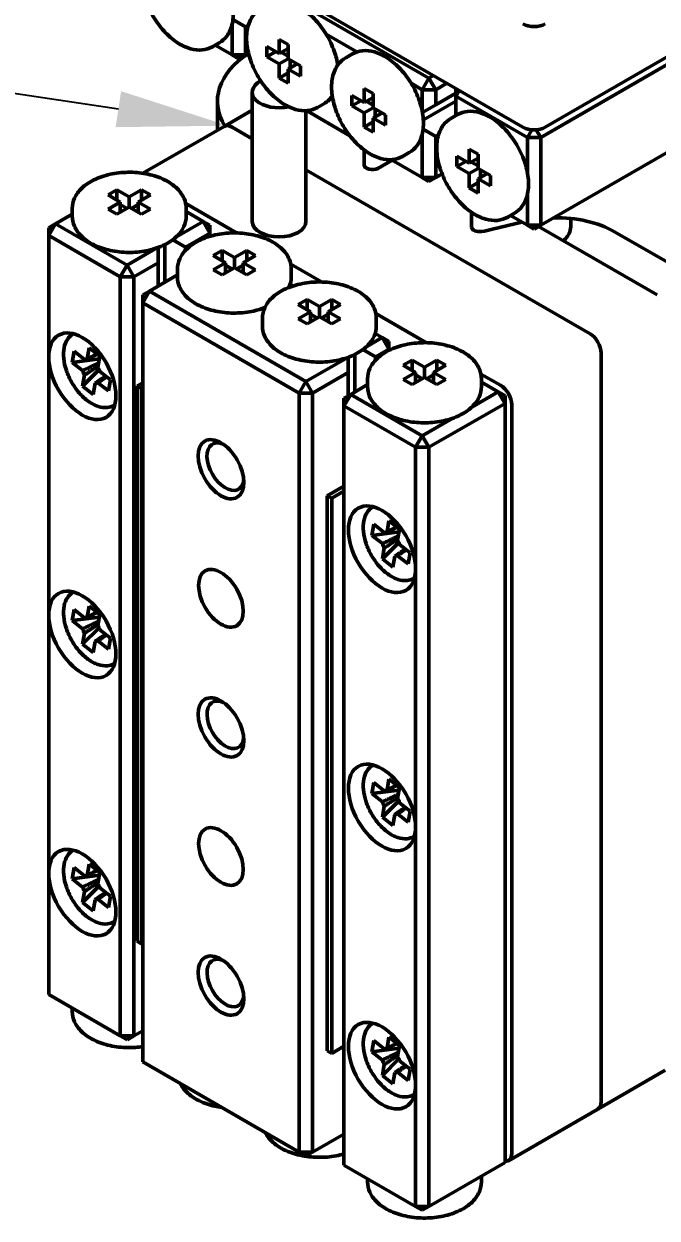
# Model space of a CAD drawing. Header units: millimetres. Extents: x 0 to 210, y 0 to 297.
# Drawn here: x 102.01 to 122.03, y 176.25 to 214.02 of the extents above; entities that cross this region are included whole.
import ezdxf
from ezdxf import colors
from ezdxf.entities.mleader import LeaderData, LeaderLine
from ezdxf.math import Vec2, Vec3

# ---------------------------------------------------------------- set-up
doc = ezdxf.new("R2010")
doc.units = ezdxf.units.MM
doc.header["$LTSCALE"] = 0.75
doc.layers.add('Balloons', color=7, linetype='Continuous', lineweight=25)
doc.layers.add('Visible', color=7, linetype='Continuous', lineweight=50)
doc.styles.get("Standard").update_dxf_attribs({"font": 'arial.ttf'})

# ---------------------------------------------------------------- blocks, each defined once
blk = doc.blocks.new('*B8')
at = {"transparency": 16777216}
for start, end in [(90, 270), (270, 90)]:
    blk.add_arc((0, 0), 6.25, start, end, dxfattribs=at)
at = {"transparency": 16777216, "insert": (0, 0), "char_height": 5, "attachment_point": 5}
blk.add_mtext('5', dxfattribs=at)

msp = doc.modelspace()

# ---------------------------------------------------------------- linework, layer by layer
at = {"layer": 'Visible', "extrusion": (0, 0.816497, 0.57735)}
for p, q in [((118.491, 210.752), (138.997, 222.591)), ((118.35, 210.426), (139.139, 222.428)), ((139.139, 219.652), (118.35, 207.65)), ((106.47, 217.284), (117.784, 210.752)), ((109.865, 215.162), (114.815, 212.304)), ((109.016, 213.928), (108.619, 214.157)), ((108.592, 213.038), (108.592, 214.006)), ((109.016, 213.928), (109.106, 213.98)), ((109.016, 213.038), (109.016, 213.928)), ((107.971, 213.296), (108.184, 213.419)), ((110.077, 213.08), (110.077, 213.529)), ((110.077, 213.529), (110.36, 213.366)), ((111.564, 213.692), (112.535, 213.131)), ((108.058, 213.346), (108.592, 213.038)), ((108.804, 212.916), (108.592, 213.038)), ((108.592, 213.038), (109.016, 213.038)), ((108.804, 212.916), (109.016, 213.038)), ((109.016, 213.038), (109.109, 213.092)), ((109.688, 212.978), (109.688, 213.305)), ((109.688, 213.305), (110.077, 213.08)), ((109.971, 213.141), (109.688, 212.978)), ((110.077, 213.08), (110.36, 213.243)), ((110.148, 213.121), (110.36, 212.998)), ((110.36, 213.366), (110.36, 212.917)), ((112.182, 212.945), (112.394, 213.067)), ((110.077, 212.754), (109.688, 212.978)), ((110.36, 212.917), (110.077, 212.754)), ((110.077, 212.304), (110.077, 212.754)), ((110.36, 212.917), (110.749, 212.692)), ((110.643, 212.754), (110.36, 212.59)), ((110.431, 212.876), (110.431, 212.631)), ((110.749, 212.692), (110.749, 212.366)), ((110.36, 212.468), (110.077, 212.304)), ((110.36, 212.141), (110.077, 212.304)), ((110.749, 212.366), (110.36, 212.59)), ((110.36, 212.59), (110.36, 212.141)), ((114.603, 211.937), (114.815, 212.304)), ((114.815, 212.304), (114.955, 212.386)), ((115.027, 211.937), (114.815, 212.304)), ((112.764, 211.529), (112.764, 211.978)), ((112.764, 211.978), (113.047, 211.815)), ((114.251, 212.14), (114.603, 211.937)), ((114.603, 211.937), (114.603, 211.252)), ((115.027, 211.937), (114.603, 211.937)), ((115.379, 212.141), (115.027, 211.937)), ((115.027, 211.456), (115.027, 211.937)), ((115.663, 211.977), (115.663, 211.732)), ((115.663, 211.732), (115.769, 211.916)), ((108.128, 211.57), (108.128, 210.654)), ((109.227, 211.855), (109.227, 207.773)), ((111.295, 211.378), (111.507, 211.501)), ((112.375, 211.427), (112.375, 211.753)), ((112.375, 211.753), (112.764, 211.529)), ((112.658, 211.59), (112.375, 211.427)), ((113.047, 211.692), (112.764, 211.529)), ((112.835, 211.57), (113.047, 211.447)), ((113.047, 211.815), (113.047, 211.365)), ((115.663, 211.578), (114.637, 210.986)), ((115.027, 211.456), (115.663, 211.823)), ((115.663, 211.116), (115.663, 211.732)), ((115.663, 211.732), (117.925, 210.426)), ((108.342, 210.778), (109.227, 211.289)), ((110.927, 211.273), (110.927, 207.773)), ((112.313, 210.483), (110.942, 211.274)), ((112.764, 211.202), (112.375, 211.427)), ((113.047, 211.365), (112.764, 211.202)), ((112.764, 210.753), (112.764, 211.202)), ((113.047, 211.365), (113.436, 211.141)), ((113.33, 211.202), (113.047, 211.039)), ((113.118, 211.325), (113.118, 211.08)), ((113.436, 211.141), (113.436, 210.814)), ((115.027, 211.456), (114.609, 211.215)), ((115.505, 211.025), (115.717, 211.148)), ((108.342, 210.778), (105.771, 209.294)), ((109.227, 210.387), (108.592, 210.753)), ((109.227, 210.387), (108.592, 210.753)), ((113.047, 210.916), (112.764, 210.753)), ((113.047, 210.59), (112.764, 210.753)), ((113.436, 210.814), (113.047, 211.039)), ((113.047, 211.039), (113.047, 210.59)), ((114.603, 210.536), (114.603, 209.161)), ((115.027, 210.459), (114.629, 210.688)), ((115.117, 210.511), (115.027, 210.459)), ((115.027, 210.459), (115.027, 209.161)), ((118.067, 210.671), (117.925, 210.426)), ((117.925, 210.426), (118.35, 210.426)), ((117.925, 209.332), (117.925, 210.426)), ((118.35, 210.426), (118.208, 210.671)), ((118.35, 207.65), (118.35, 210.426)), ((112.767, 209.552), (112.767, 210.03)), ((116.087, 209.609), (116.087, 210.058)), ((116.087, 210.058), (116.37, 209.895)), ((113.648, 209.712), (113.194, 209.45)), ((114.603, 209.161), (113.629, 209.723)), ((113.982, 209.827), (114.194, 209.95)), ((115.698, 209.507), (115.698, 209.834)), ((115.698, 209.834), (116.087, 209.609)), ((115.981, 209.67), (115.698, 209.507)), ((116.37, 209.773), (116.087, 209.609)), ((116.158, 209.65), (116.37, 209.528)), ((116.37, 209.895), (116.37, 209.446)), ((119.906, 204.221), (110.927, 209.405)), ((119.906, 204.221), (110.927, 209.405)), ((115.027, 209.161), (115.228, 209.277)), ((116.087, 209.283), (115.698, 209.507)), ((116.37, 209.446), (116.087, 209.283)), ((116.087, 208.834), (116.087, 209.283)), ((116.37, 209.446), (116.759, 209.221)), ((116.37, 209.119), (116.653, 209.283)), ((116.441, 209.405), (116.441, 209.16)), ((114.815, 209.038), (114.603, 209.161)), ((115.027, 209.161), (114.603, 209.161)), ((114.815, 209.038), (115.027, 209.161)), ((116.37, 208.997), (116.087, 208.834)), ((116.759, 208.895), (116.37, 209.119)), ((116.37, 209.119), (116.37, 208.67)), ((116.759, 209.221), (116.759, 208.895)), ((104.668, 208.61), (104.951, 208.773)), ((105.057, 208.385), (104.668, 208.61)), ((104.951, 208.773), (105.339, 208.549)), ((104.951, 208.447), (104.951, 208.773)), ((105.339, 208.549), (105.728, 208.773)), ((105.339, 208.222), (105.339, 208.549)), ((106.011, 208.61), (105.622, 208.385)), ((105.728, 208.773), (106.011, 208.61)), ((105.728, 208.447), (105.728, 208.773)), ((116.37, 208.67), (116.087, 208.834)), ((117.925, 207.65), (117.925, 208.617)), ((103.539, 208.181), (103.539, 207.936)), ((104.668, 208.161), (105.057, 208.385)), ((104.951, 207.997), (104.668, 208.161)), ((105.339, 208.222), (104.951, 207.997)), ((105.057, 208.059), (105.057, 208.385)), ((105.269, 208.181), (105.057, 208.304)), ((105.728, 207.997), (105.339, 208.222)), ((105.622, 208.304), (105.41, 208.181)), ((105.622, 208.385), (106.011, 208.161)), ((105.622, 208.059), (105.622, 208.385)), ((106.011, 208.161), (105.728, 207.997)), ((107.124, 208.335), (108.73, 207.407)), ((107.139, 208.181), (107.139, 207.936)), ((103.006, 207.691), (103.539, 207.999)), ((106.835, 207.289), (107.673, 207.773)), ((107.673, 207.773), (107.139, 208.081)), ((107.673, 207.773), (107.885, 207.65)), ((107.885, 207.405), (107.673, 207.773)), ((116.161, 207.592), (116.161, 208.06)), ((116.824, 207.523), (117.754, 207.748)), ((117.305, 207.907), (117.517, 208.03)), ((117.925, 207.65), (117.392, 207.958)), ((119.297, 207.863), (119.297, 207.61)), ((102.794, 207.569), (103.006, 207.691)), ((102.794, 207.324), (103.006, 207.691)), ((102.794, 207.569), (102.794, 207.324)), ((103.006, 207.691), (105.269, 206.385)), ((107.115, 206.961), (107.885, 207.405)), ((107.885, 207.405), (107.885, 207.65)), ((107.885, 207.299), (107.885, 207.405)), ((118.35, 207.65), (117.925, 207.65)), ((117.925, 207.65), (118.138, 207.527)), ((118.138, 207.527), (118.35, 207.65)), ((118.28, 207.609), (122.027, 205.446)), ((120.684, 207.446), (126.977, 203.813)), ((102.794, 207.324), (102.794, 183.319)), ((102.794, 207.324), (105.057, 206.017)), ((106.463, 205.85), (106.463, 207.035)), ((106.717, 207.19), (107.115, 206.961)), ((107.115, 206.857), (107.115, 206.961)), ((105.269, 206.385), (106.216, 206.932)), ((106.251, 206.462), (106.251, 206.944)), ((107.992, 206.692), (108.274, 206.855)), ((108.38, 206.467), (107.992, 206.692)), ((108.274, 206.855), (108.663, 206.631)), ((108.274, 206.529), (108.274, 206.855)), ((108.663, 206.631), (109.052, 206.855)), ((108.663, 206.631), (108.663, 206.304)), ((109.335, 206.692), (108.946, 206.467)), ((109.052, 206.855), (109.335, 206.692)), ((109.052, 206.529), (109.052, 206.855)), ((105.057, 206.017), (105.269, 206.385)), ((105.269, 206.385), (105.481, 206.017)), ((105.481, 206.017), (106.251, 206.462)), ((106.251, 206.462), (106.251, 205.728)), ((106.863, 206.263), (106.863, 206.018)), ((107.992, 206.243), (108.38, 206.467)), ((108.274, 206.079), (107.992, 206.243)), ((108.663, 206.304), (108.274, 206.079)), ((108.38, 206.141), (108.38, 206.467)), ((108.593, 206.263), (108.38, 206.386)), ((109.052, 206.079), (108.663, 206.304)), ((108.946, 206.386), (108.734, 206.263)), ((108.946, 206.467), (109.335, 206.243)), ((108.946, 206.141), (108.946, 206.467)), ((109.335, 206.243), (109.052, 206.079)), ((110.448, 206.416), (111.417, 205.856)), ((110.463, 206.263), (110.463, 206.018)), ((105.057, 206.017), (105.057, 182.012)), ((105.057, 206.017), (105.481, 206.017)), ((105.481, 206.017), (105.481, 182.012)), ((106.863, 206.081), (105.976, 205.569)), ((105.764, 205.202), (105.976, 205.569)), ((105.976, 205.569), (105.764, 205.447)), ((105.976, 205.569), (110.926, 202.711)), ((110.509, 205.728), (110.425, 205.777)), ((105.764, 205.447), (105.764, 205.202)), ((110.714, 202.344), (105.764, 205.202)), ((105.764, 205.202), (105.764, 181.197)), ((110.679, 205.141), (110.961, 205.304)), ((111.067, 204.916), (110.679, 205.141)), ((110.961, 205.304), (111.35, 205.079)), ((110.961, 204.977), (110.961, 205.304)), ((111.35, 205.079), (111.739, 205.304)), ((111.35, 204.753), (111.35, 205.079)), ((112.022, 205.141), (111.633, 204.916)), ((111.739, 205.304), (112.022, 205.141)), ((111.739, 204.977), (111.739, 205.304)), ((109.55, 204.712), (109.55, 204.467)), ((110.679, 204.691), (111.067, 204.916)), ((111.35, 204.753), (110.961, 204.528)), ((111.067, 204.589), (111.067, 204.916)), ((111.28, 204.712), (111.067, 204.834)), ((111.739, 204.528), (111.35, 204.753)), ((111.633, 204.834), (111.421, 204.712)), ((111.633, 204.916), (112.022, 204.691)), ((111.633, 204.589), (111.633, 204.916)), ((113.135, 204.864), (114.742, 203.936)), ((113.15, 204.712), (113.15, 204.467)), ((110.961, 204.528), (110.679, 204.691)), ((112.022, 204.691), (111.739, 204.528)), ((103.579, 204.216), (103.558, 204.204)), ((112.846, 203.82), (113.33, 204.099)), ((113.33, 204.099), (113.112, 204.226)), ((113.542, 203.977), (113.33, 204.099)), ((113.33, 204.099), (113.542, 203.732)), ((113.542, 203.732), (113.542, 203.977)), ((103.533, 203.314), (103.594, 203.665)), ((103.594, 203.665), (103.926, 203.403)), ((104.014, 203.422), (104.075, 203.771)), ((104.075, 203.771), (104.409, 203.508)), ((112.474, 203.565), (112.474, 202.38)), ((113.126, 203.491), (112.728, 203.721)), ((113.542, 203.732), (113.126, 203.491)), ((113.542, 203.69), (113.542, 203.732)), ((120.259, 179.93), (120.259, 203.609)), ((120.259, 179.93), (120.259, 203.609)), ((104.394, 203.425), (103.533, 203.314)), ((103.866, 203.052), (103.533, 203.314)), ((104.409, 203.508), (104.348, 203.159)), ((110.926, 202.711), (112.226, 203.462)), ((112.262, 203.475), (112.262, 202.993)), ((113.126, 203.491), (113.126, 203.387)), ((114.001, 203.221), (114.284, 203.384)), ((114.39, 202.996), (114.001, 203.221)), ((114.284, 203.384), (114.673, 203.16)), ((114.284, 203.058), (114.284, 203.384)), ((114.673, 203.16), (115.062, 203.384)), ((115.345, 203.221), (114.956, 202.996)), ((115.062, 203.384), (115.345, 203.221)), ((115.062, 203.058), (115.062, 203.384)), ((103.866, 202.566), (104.385, 203.087)), ((103.866, 202.566), (103.926, 202.915)), ((104.409, 203.022), (104.742, 202.76)), ((112.262, 202.993), (111.138, 202.344)), ((112.262, 202.257), (112.262, 202.993)), ((114.001, 202.772), (114.39, 202.996)), ((114.673, 202.833), (114.284, 202.609)), ((114.39, 202.67), (114.39, 202.996)), ((114.603, 202.792), (114.39, 202.915)), ((114.673, 202.833), (114.673, 203.16)), ((115.062, 202.609), (114.673, 202.833)), ((114.956, 202.915), (114.744, 202.792)), ((114.956, 202.996), (115.345, 202.772)), ((114.956, 202.67), (114.956, 202.996)), ((116.458, 202.946), (117.077, 202.588)), ((104.2, 202.303), (103.866, 202.566)), ((104.26, 202.652), (104.2, 202.303)), ((104.681, 202.41), (104.348, 202.672)), ((104.742, 202.76), (104.681, 202.41)), ((105.587, 202.568), (105.764, 202.67)), ((105.728, 202.486), (105.587, 202.568)), ((105.587, 202.568), (105.587, 185.013)), ((105.764, 202.507), (105.728, 202.486)), ((105.728, 202.486), (105.728, 184.931)), ((110.926, 202.711), (110.714, 202.344)), ((111.138, 202.344), (110.926, 202.711)), ((112.34, 202.302), (112.873, 202.61)), ((112.873, 202.792), (112.873, 202.547)), ((114.284, 202.609), (114.001, 202.772)), ((115.345, 202.772), (115.062, 202.609)), ((116.473, 202.792), (116.473, 202.547)), ((116.473, 202.692), (117.007, 202.384)), ((110.714, 178.339), (110.714, 202.344)), ((110.714, 202.344), (111.138, 202.344)), ((111.138, 202.344), (111.138, 178.339)), ((112.128, 201.935), (112.34, 202.302)), ((112.34, 202.302), (112.128, 202.18)), ((112.128, 202.18), (112.128, 201.935)), ((114.603, 200.996), (112.34, 202.302)), ((116.169, 201.9), (117.007, 202.384)), ((117.007, 202.384), (117.219, 202.017)), ((117.219, 202.262), (117.007, 202.384)), ((117.219, 202.017), (117.219, 202.262)), ((104.879, 201.964), (104.858, 201.952)), ((112.128, 201.935), (114.39, 200.629)), ((112.128, 177.93), (112.128, 201.935)), ((114.815, 200.629), (117.219, 202.017)), ((117.219, 202.017), (117.219, 178.012)), ((117.431, 201.976), (117.431, 178.297)), ((114.603, 200.996), (115.549, 201.543)), ((114.603, 200.996), (114.39, 200.629)), ((114.815, 200.629), (114.603, 200.996)), ((114.39, 176.624), (114.39, 200.629)), ((114.39, 200.629), (114.815, 200.629)), ((114.815, 176.624), (114.815, 200.629)), ((111.597, 199.098), (112.128, 199.404)), ((111.739, 199.016), (111.597, 199.098)), ((111.597, 199.098), (111.597, 181.543)), ((112.128, 199.241), (111.739, 199.016)), ((111.739, 199.016), (111.739, 181.461)), ((113.054, 198.745), (113.033, 198.733)), ((113.49, 197.952), (113.55, 198.301)), ((113.55, 198.301), (113.884, 198.037)), ((113.008, 197.844), (113.069, 198.194)), ((113.87, 197.954), (113.008, 197.844)), ((113.069, 198.194), (113.402, 197.932)), ((113.884, 198.037), (113.824, 197.689)), ((113.341, 197.582), (113.008, 197.844)), ((113.341, 197.096), (113.86, 197.616)), ((113.884, 197.552), (114.217, 197.29)), ((113.341, 197.096), (113.402, 197.445)), ((113.736, 197.182), (113.675, 196.833)), ((114.156, 196.939), (113.824, 197.201)), ((114.217, 197.29), (114.156, 196.939)), ((113.675, 196.833), (113.341, 197.096)), ((114.354, 196.494), (114.333, 196.482)), ((103.579, 196.051), (103.558, 196.039)), ((103.533, 195.149), (103.594, 195.5)), ((104.394, 195.26), (103.533, 195.149)), ((103.594, 195.5), (103.926, 195.238)), ((104.014, 195.257), (104.075, 195.606)), ((104.075, 195.606), (104.409, 195.343)), ((104.409, 195.343), (104.348, 194.994)), ((103.866, 194.887), (103.533, 195.149)), ((103.866, 194.402), (104.385, 194.922)), ((103.866, 194.402), (103.926, 194.75)), ((104.681, 194.245), (104.348, 194.507)), ((104.409, 194.857), (104.742, 194.595)), ((104.742, 194.595), (104.681, 194.245)), ((104.2, 194.138), (103.866, 194.402)), ((104.26, 194.487), (104.2, 194.138)), ((104.879, 193.799), (104.858, 193.787)), ((113.054, 190.58), (113.033, 190.568)), ((113.008, 189.679), (113.069, 190.029)), ((113.069, 190.029), (113.402, 189.767)), ((113.49, 189.787), (113.55, 190.136)), ((113.55, 190.136), (113.884, 189.872)), ((113.87, 189.789), (113.008, 189.679)), ((113.341, 189.417), (113.008, 189.679)), ((113.884, 189.872), (113.824, 189.524)), ((113.341, 188.931), (113.86, 189.451)), ((113.341, 188.931), (113.402, 189.28)), ((113.884, 189.387), (114.217, 189.125)), ((113.675, 188.668), (113.341, 188.931)), ((113.736, 189.017), (113.675, 188.668)), ((114.156, 188.774), (113.824, 189.036)), ((114.217, 189.125), (114.156, 188.774)), ((114.354, 188.329), (114.333, 188.317)), ((103.579, 187.886), (103.558, 187.874)), ((103.533, 186.984), (103.594, 187.335)), ((103.594, 187.335), (103.926, 187.073)), ((104.014, 187.092), (104.075, 187.441)), ((104.075, 187.441), (104.409, 187.178)), ((104.394, 187.095), (103.533, 186.984)), ((103.866, 186.722), (103.533, 186.984)), ((104.409, 187.178), (104.348, 186.829)), ((103.866, 186.237), (104.385, 186.757)), ((103.866, 186.237), (103.926, 186.585)), ((104.409, 186.692), (104.742, 186.43)), ((104.2, 185.973), (103.866, 186.237)), ((104.26, 186.322), (104.2, 185.973)), ((104.681, 186.08), (104.348, 186.342)), ((104.742, 186.43), (104.681, 186.08)), ((104.879, 185.634), (104.858, 185.622)), ((105.587, 185.013), (105.728, 184.931)), ((105.728, 184.931), (105.764, 184.952)), ((105.057, 182.012), (102.794, 183.319)), ((103.539, 182.788), (103.539, 182.888)), ((113.054, 182.415), (113.033, 182.403)), ((105.481, 182.012), (105.764, 182.176)), ((105.481, 182.012), (105.057, 182.012)), ((105.057, 182.012), (105.269, 181.89)), ((105.269, 181.89), (105.481, 182.012)), ((111.739, 181.461), (112.128, 181.686)), ((113.008, 181.514), (113.069, 181.864)), ((113.069, 181.864), (113.402, 181.602)), ((113.49, 181.622), (113.55, 181.971)), ((113.55, 181.971), (113.884, 181.708)), ((113.884, 181.708), (113.824, 181.359)), ((111.597, 181.543), (111.739, 181.461)), ((113.87, 181.624), (113.008, 181.514)), ((113.341, 181.252), (113.008, 181.514)), ((113.341, 180.766), (113.86, 181.286)), ((105.764, 181.197), (110.714, 178.339)), ((113.341, 180.766), (113.402, 181.115)), ((113.884, 181.222), (114.217, 180.96)), ((114.217, 180.96), (114.156, 180.609)), ((120.156, 179.701), (122.277, 180.926)), ((113.675, 180.503), (113.341, 180.766)), ((113.736, 180.852), (113.675, 180.503)), ((114.156, 180.609), (113.824, 180.871)), ((114.354, 180.164), (114.333, 180.152)), ((120.156, 179.701), (117.327, 178.068)), ((112.128, 178.91), (111.138, 178.339)), ((111.138, 178.339), (110.714, 178.339)), ((110.926, 178.217), (110.714, 178.339)), ((111.138, 178.339), (110.926, 178.217)), ((114.39, 176.624), (112.128, 177.93)), ((117.219, 178.012), (114.815, 176.624)), ((116.473, 177.399), (116.473, 177.581)), ((112.873, 177.399), (112.873, 177.499)), ((114.815, 176.624), (114.39, 176.624)), ((114.39, 176.624), (114.603, 176.501)), ((114.815, 176.624), (114.603, 176.501))]:
    msp.add_line(p, q, dxfattribs=at)
at = {"layer": 'Visible', "extrusion": (3e-16, 0, -1)}
msp.add_arc((-111.094, 212.203), 0.814, 215.3305, 239.5222, dxfattribs=at)
at = {"layer": 'Visible', "extrusion": (2e-16, 2e-16, -1)}
msp.add_arc((-109.646, 206.026), 0.817, 180.5185, 204.6288, dxfattribs=at)
at = {"layer": 'Visible', "extrusion": (1e-16, 0, -1)}
msp.add_ellipse((118.138, 214.222), major_axis=(-0.5, 0), ratio=0.57735, start_param=3.926991, end_param=5.497787, dxfattribs=at)
at = {"layer": 'Visible', "extrusion": (2e-16, 1e-16, -1)}
msp.add_ellipse((112.128, 211.57), major_axis=(-4, 0), ratio=0.57735, start_param=-0.344473, end_param=0.71629, dxfattribs=at)
at = {"layer": 'Visible', "extrusion": (3e-16, -1e-16, -1)}
for centre, start_param, end_param in [((110.077, 211.855), 4.347372, 7.10284), ((110.077, 207.773), 3.141593, 6.283185)]:
    msp.add_ellipse(centre, major_axis=(-0.85, 0), ratio=0.57735, start_param=start_param, end_param=end_param, dxfattribs=at)
at = {"layer": 'Visible', "extrusion": (2e-16, -1e-16, -1)}
for centre, major_axis, start_param, end_param in [((108.592, 210.345), (-0.25, 0.433), 0, 0.785398), ((108.592, 210.345), (-0.25, 0.433), 0, 0.785398), ((119.906, 203.813), (-0.25, 0.433), 0.785398, 2.356194), ((119.906, 203.813), (-0.25, 0.433), 0.785398, 2.356194), ((104.137, 203.037), (-0.211, 0.365), -1.570796, -1.210126), ((104.137, 203.037), (-0.211, 0.365), 1.570796, 1.931466), ((117.077, 202.18), (-0.25, 0.433), 0.785398, 2.356194), ((113.613, 197.567), (-0.211, 0.365), 4.712389, 5.073059), ((113.613, 197.567), (-0.211, 0.365), 1.570796, 1.931466), ((104.137, 194.872), (-0.211, 0.365), -1.570796, -1.210126), ((104.137, 194.872), (-0.211, 0.365), 1.570796, 1.931466), ((113.613, 189.402), (-0.211, 0.365), -1.570796, -1.210126), ((113.613, 189.402), (-0.211, 0.365), 1.570796, 1.931466), ((104.137, 186.707), (-0.211, 0.365), 4.712389, 5.073059), ((104.137, 186.707), (-0.211, 0.365), 1.570796, 1.931466), ((113.613, 181.237), (-0.211, 0.365), 1.570796, 1.931466), ((113.613, 181.237), (-0.211, 0.365), -1.570796, -1.210126), ((119.906, 180.135), (-0.25, 0.433), 2.356194, 3.141593), ((117.077, 178.502), (-0.25, 0.433), 2.356194, 3.515474)]:
    msp.add_ellipse(centre, major_axis=major_axis, ratio=0.57735, start_param=start_param, end_param=end_param, dxfattribs=at)
at = {"layer": 'Visible'}
for centre, major_axis, start_param, end_param in [((118.138, 210.956), (0.5, 0), 3.926991, 5.497787), ((113.017, 209.552), (0.25, 0), 3.141593, 5.497787), ((118.845, 206.385), (-2.6, 0), 3.926991, 4.746048), ((116.411, 207.592), (-0.25, 0), 0, 1.846159), ((115.663, 209.12), (-3, 0), 1.846159, 1.968276), ((103.855, 202.874), (-0.75, 1.299), 1.570796326794771, 7.853981633974357), ((108.38, 200.017), (-0.413, 0.714), -0.670524, 3.812117), ((113.33, 197.403), (-0.75, 1.299), 1.570796326798209, 7.853981633977795), ((103.855, 194.709), (-0.75, 1.299), 1.570796326796741, 7.853981633976328), ((108.38, 191.852), (-0.412, 0.714), -0.670524, 3.812117), ((113.33, 189.238), (-0.75, 1.299), 1.570796326797461, 7.853981633977047), ((103.855, 186.544), (-0.75, 1.299), 1.570796326796053, 7.85398163397564), ((108.38, 183.687), (-0.412, 0.714), -0.670524, 3.812117), ((113.33, 181.073), (-0.75, 1.299), 1.570796326795941, 7.853981633975527), ((119.906, 180.135), (-0.25, 0.433), 3.141593, 3.926991)]:
    msp.add_ellipse(centre, major_axis=major_axis, ratio=0.57735, start_param=start_param, end_param=end_param, dxfattribs=at)
at = {"layer": 'Visible', "extrusion": (2e-16, -2e-16, -1)}
for centre, start_param, end_param in [((104.137, 203.037), 0, 0.36067), ((104.137, 203.037), 3.141593, 3.502262), ((113.613, 197.567), 0, 0.36067), ((113.613, 197.567), 3.141593, 3.502262), ((104.137, 194.872), 0, 0.36067), ((104.137, 194.872), 3.141593, 3.502262), ((113.613, 189.402), 0, 0.36067), ((113.613, 189.402), 3.141593, 3.502262), ((104.137, 186.707), 0, 0.36067), ((104.137, 186.707), 3.141593, 3.502262), ((113.613, 181.237), 0, 0.36067), ((113.613, 181.237), 3.141593, 3.502262)]:
    msp.add_ellipse(centre, major_axis=(-0.211, 0.365), ratio=0.57735, start_param=start_param, end_param=end_param, dxfattribs=at)
at = {"layer": 'Visible', "extrusion": (2e-16, -1e-16, -1)}
for centre in [(108.239, 199.935), (108.239, 183.605)]:
    msp.add_ellipse(centre, major_axis=(-0.513, 0.888), ratio=0.57735, dxfattribs=at)
at = {"layer": 'Visible', "extrusion": (5e-16, 1e-16, -1)}
for centre in [(108.239, 195.853), (108.239, 187.688)]:
    msp.add_ellipse(centre, major_axis=(-0.5, 0.866), ratio=0.57735, dxfattribs=at)
at = {"layer": 'Visible', "extrusion": (3e-16, -1e-16, -1)}
msp.add_ellipse((108.239, 191.77), major_axis=(-0.512, 0.888), ratio=0.57735, dxfattribs=at)
at = {"layer": 'Visible'}
for points, knots in [([(107.971, 213.296), (107.874, 213.24), (107.763, 213.206), (107.526, 213.182), (107.4, 213.197), (107.129, 213.273), (106.986, 213.342), (106.705, 213.53), (106.567, 213.65), (106.314, 213.927), (106.199, 214.082), (106.003, 214.412), (105.921, 214.586), (105.796, 214.94), (105.754, 215.119), (105.717, 215.467), (105.723, 215.637), (105.788, 215.945), (105.846, 216.085), (105.998, 216.288), (106.079, 216.361), (106.171, 216.414)], [0.785398, 0.785398, 0.785398, 0.785398, 1.040618, 1.040618, 1.320588, 1.320588, 1.647126, 1.647126, 1.99095, 1.99095, 2.332079, 2.332079, 2.67105, 2.67105, 3.011655, 3.011655, 3.355535, 3.355535, 3.686161, 3.686161, 3.926991, 3.926991, 3.926991, 3.926991]), ([(109.707, 214.619), (109.805, 214.675), (109.915, 214.709), (110.152, 214.733), (110.279, 214.718), (110.549, 214.642), (110.692, 214.573), (110.974, 214.385), (111.112, 214.265), (111.365, 213.988), (111.48, 213.833), (111.676, 213.503), (111.758, 213.329), (111.872, 213.006), (111.909, 212.859), (111.931, 212.714)], [0.785398, 0.785398, 0.785398, 0.785398, 1.040618, 1.040618, 1.320588, 1.320588, 1.647126, 1.647126, 1.99095, 1.99095, 2.332079, 2.332079, 2.67105, 2.67105, 2.952231, 2.952231, 2.952231, 2.952231]), ([(111.295, 211.378), (111.197, 211.322), (111.087, 211.288), (110.85, 211.264), (110.723, 211.279), (110.453, 211.355), (110.31, 211.424), (110.029, 211.612), (109.891, 211.732), (109.638, 212.009), (109.523, 212.164), (109.326, 212.494), (109.244, 212.668), (109.12, 213.022), (109.078, 213.201), (109.041, 213.549), (109.046, 213.719), (109.111, 214.027), (109.17, 214.167), (109.322, 214.37), (109.403, 214.443), (109.495, 214.496)], [3.926991, 3.926991, 3.926991, 3.926991, 4.182211, 4.182211, 4.46218, 4.46218, 4.788718, 4.788718, 5.132543, 5.132543, 5.473672, 5.473672, 5.812642, 5.812642, 6.153248, 6.153248, 6.497128, 6.497128, 6.827754, 6.827754, 7.068583, 7.068583, 7.068583, 7.068583]), ([(113.982, 209.827), (113.884, 209.771), (113.774, 209.737), (113.537, 209.713), (113.41, 209.727), (113.14, 209.804), (112.997, 209.873), (112.716, 210.06), (112.578, 210.181), (112.325, 210.457), (112.21, 210.613), (112.013, 210.943), (111.931, 211.117), (111.807, 211.47), (111.765, 211.65), (111.728, 211.998), (111.733, 212.168), (111.798, 212.476), (111.857, 212.616), (112.009, 212.819), (112.09, 212.891), (112.182, 212.945)], [3.926991, 3.926991, 3.926991, 3.926991, 4.182211, 4.182211, 4.46218, 4.46218, 4.788718, 4.788718, 5.132543, 5.132543, 5.473672, 5.473672, 5.812642, 5.812642, 6.153248, 6.153248, 6.497128, 6.497128, 6.827754, 6.827754, 7.068583, 7.068583, 7.068583, 7.068583]), ([(117.305, 207.907), (117.207, 207.851), (117.097, 207.817), (116.86, 207.793), (116.733, 207.808), (116.463, 207.884), (116.32, 207.953), (116.039, 208.141), (115.901, 208.261), (115.648, 208.538), (115.533, 208.693), (115.336, 209.023), (115.254, 209.197), (115.13, 209.551), (115.088, 209.73), (115.051, 210.078), (115.056, 210.248), (115.121, 210.556), (115.18, 210.696), (115.332, 210.899), (115.413, 210.972), (115.505, 211.025)], [3.926991, 3.926991, 3.926991, 3.926991, 4.182211, 4.182211, 4.46218, 4.46218, 4.788718, 4.788718, 5.132543, 5.132543, 5.473672, 5.473672, 5.812642, 5.812642, 6.153248, 6.153248, 6.497128, 6.497128, 6.827754, 6.827754, 7.068583, 7.068583, 7.068583, 7.068583]), ([(103.539, 208.181), (103.539, 208.294), (103.565, 208.407), (103.663, 208.624), (103.739, 208.726), (103.94, 208.922), (104.072, 209.011), (104.375, 209.161), (104.548, 209.221), (104.914, 209.301), (105.106, 209.323), (105.49, 209.328), (105.682, 209.312), (106.05, 209.243), (106.226, 209.19), (106.547, 209.048), (106.691, 208.958), (106.925, 208.748), (107.017, 208.628), (107.117, 208.394), (107.139, 208.288), (107.139, 208.181)], [2.356194, 2.356194, 2.356194, 2.356194, 2.611414, 2.611414, 2.891384, 2.891384, 3.217922, 3.217922, 3.561746, 3.561746, 3.902875, 3.902875, 4.241846, 4.241846, 4.582452, 4.582452, 4.926331, 4.926331, 5.256957, 5.256957, 5.497787, 5.497787, 5.497787, 5.497787]), ([(107.139, 207.936), (107.139, 207.823), (107.114, 207.711), (107.016, 207.494), (106.94, 207.391), (106.739, 207.195), (106.607, 207.106), (106.304, 206.956), (106.131, 206.897), (105.765, 206.816), (105.573, 206.794), (105.189, 206.789), (104.997, 206.805), (104.629, 206.874), (104.453, 206.928), (104.132, 207.07), (103.988, 207.159), (103.754, 207.369), (103.662, 207.49), (103.562, 207.723), (103.539, 207.83), (103.539, 207.936)], [5.497787, 5.497787, 5.497787, 5.497787, 5.753007, 5.753007, 6.032977, 6.032977, 6.359515, 6.359515, 6.703339, 6.703339, 7.044468, 7.044468, 7.383439, 7.383439, 7.724044, 7.724044, 8.067924, 8.067924, 8.39855, 8.39855, 8.63938, 8.63938, 8.63938, 8.63938]), ([(106.863, 206.263), (106.863, 206.376), (106.889, 206.489), (106.987, 206.706), (107.063, 206.808), (107.264, 207.004), (107.395, 207.093), (107.699, 207.243), (107.872, 207.303), (108.238, 207.383), (108.43, 207.405), (108.814, 207.41), (109.006, 207.394), (109.374, 207.325), (109.55, 207.272), (109.87, 207.13), (110.015, 207.04), (110.249, 206.83), (110.341, 206.71), (110.441, 206.476), (110.463, 206.37), (110.463, 206.263)], [2.356194, 2.356194, 2.356194, 2.356194, 2.611414, 2.611414, 2.891384, 2.891384, 3.217922, 3.217922, 3.561746, 3.561746, 3.902875, 3.902875, 4.241846, 4.241846, 4.582452, 4.582452, 4.926331, 4.926331, 5.256957, 5.256957, 5.497787, 5.497787, 5.497787, 5.497787]), ([(109.625, 205.045), (109.513, 205.001), (109.394, 204.965), (109.089, 204.898), (108.897, 204.876), (108.513, 204.871), (108.321, 204.887), (107.953, 204.956), (107.777, 205.01), (107.456, 205.152), (107.312, 205.241), (107.078, 205.451), (106.986, 205.572), (106.886, 205.805), (106.863, 205.912), (106.863, 206.018)], [6.472547, 6.472547, 6.472547, 6.472547, 6.703339, 6.703339, 7.044468, 7.044468, 7.383439, 7.383439, 7.724044, 7.724044, 8.067924, 8.067924, 8.39855, 8.39855, 8.63938, 8.63938, 8.63938, 8.63938]), ([(109.55, 204.712), (109.55, 204.825), (109.576, 204.937), (109.674, 205.154), (109.75, 205.257), (109.951, 205.453), (110.082, 205.542), (110.386, 205.692), (110.559, 205.751), (110.925, 205.832), (111.117, 205.854), (111.501, 205.859), (111.693, 205.843), (112.061, 205.774), (112.237, 205.721), (112.557, 205.578), (112.702, 205.489), (112.936, 205.279), (113.028, 205.158), (113.128, 204.925), (113.15, 204.818), (113.15, 204.712)], [2.356194, 2.356194, 2.356194, 2.356194, 2.611414, 2.611414, 2.891384, 2.891384, 3.217922, 3.217922, 3.561746, 3.561746, 3.902875, 3.902875, 4.241846, 4.241846, 4.582452, 4.582452, 4.926331, 4.926331, 5.256957, 5.256957, 5.497787, 5.497787, 5.497787, 5.497787]), ([(113.15, 204.467), (113.15, 204.354), (113.125, 204.241), (113.027, 204.025), (112.951, 203.922), (112.75, 203.726), (112.618, 203.637), (112.315, 203.487), (112.141, 203.427), (111.776, 203.347), (111.584, 203.325), (111.2, 203.32), (111.008, 203.336), (110.64, 203.405), (110.464, 203.458), (110.143, 203.6), (109.999, 203.69), (109.765, 203.9), (109.673, 204.02), (109.573, 204.254), (109.55, 204.36), (109.55, 204.467)], [5.497787, 5.497787, 5.497787, 5.497787, 5.753007, 5.753007, 6.032977, 6.032977, 6.359515, 6.359515, 6.703339, 6.703339, 7.044468, 7.044468, 7.383439, 7.383439, 7.724044, 7.724044, 8.067924, 8.067924, 8.39855, 8.39855, 8.63938, 8.63938, 8.63938, 8.63938]), ([(103.558, 204.204), (103.488, 204.164), (103.429, 204.106), (103.333, 203.963), (103.299, 203.875), (103.258, 203.673), (103.254, 203.557), (103.279, 203.313), (103.307, 203.184), (103.394, 202.929), (103.452, 202.802), (103.591, 202.562), (103.671, 202.449), (103.848, 202.246), (103.945, 202.157), (104.145, 202.013), (104.249, 201.958), (104.454, 201.889), (104.556, 201.876), (104.726, 201.894), (104.796, 201.916), (104.858, 201.952)], [2.536529, 2.536529, 2.536529, 2.536529, 2.815499, 2.815499, 3.115504, 3.115504, 3.443284, 3.443284, 3.776356, 3.776356, 4.107389, 4.107389, 4.437408, 4.437408, 4.768436, 4.768436, 5.101499, 5.101499, 5.429162, 5.429162, 5.678122, 5.678122, 5.678122, 5.678122]), ([(112.873, 202.792), (112.873, 202.905), (112.899, 203.018), (112.997, 203.235), (113.073, 203.337), (113.274, 203.533), (113.405, 203.622), (113.709, 203.773), (113.882, 203.832), (114.248, 203.912), (114.44, 203.934), (114.824, 203.94), (115.016, 203.923), (115.384, 203.854), (115.56, 203.801), (115.88, 203.659), (116.025, 203.57), (116.259, 203.359), (116.351, 203.239), (116.45, 203.005), (116.473, 202.899), (116.473, 202.792)], [5.497787, 5.497787, 5.497787, 5.497787, 5.753007, 5.753007, 6.032977, 6.032977, 6.359515, 6.359515, 6.703339, 6.703339, 7.044468, 7.044468, 7.383439, 7.383439, 7.724044, 7.724044, 8.067924, 8.067924, 8.39855, 8.39855, 8.63938, 8.63938, 8.63938, 8.63938]), ([(116.473, 202.547), (116.473, 202.434), (116.448, 202.322), (116.35, 202.105), (116.274, 202.002), (116.073, 201.806), (115.941, 201.717), (115.638, 201.567), (115.464, 201.508), (115.099, 201.427), (114.907, 201.405), (114.523, 201.4), (114.331, 201.416), (113.962, 201.485), (113.786, 201.539), (113.466, 201.681), (113.322, 201.77), (113.088, 201.98), (112.995, 202.101), (112.896, 202.335), (112.873, 202.441), (112.873, 202.547)], [2.356194, 2.356194, 2.356194, 2.356194, 2.611414, 2.611414, 2.891384, 2.891384, 3.217922, 3.217922, 3.561746, 3.561746, 3.902875, 3.902875, 4.241846, 4.241846, 4.582452, 4.582452, 4.926331, 4.926331, 5.256957, 5.256957, 5.497787, 5.497787, 5.497787, 5.497787]), ([(113.033, 198.733), (112.964, 198.693), (112.904, 198.636), (112.808, 198.492), (112.774, 198.404), (112.733, 198.202), (112.729, 198.086), (112.754, 197.842), (112.783, 197.714), (112.869, 197.458), (112.927, 197.331), (113.066, 197.091), (113.147, 196.978), (113.323, 196.776), (113.42, 196.687), (113.62, 196.542), (113.724, 196.487), (113.93, 196.419), (114.031, 196.405), (114.201, 196.424), (114.271, 196.446), (114.333, 196.482)], [2.536529, 2.536529, 2.536529, 2.536529, 2.815499, 2.815499, 3.115504, 3.115504, 3.443284, 3.443284, 3.776356, 3.776356, 4.107389, 4.107389, 4.437408, 4.437408, 4.768436, 4.768436, 5.101499, 5.101499, 5.429162, 5.429162, 5.678122, 5.678122, 5.678122, 5.678122]), ([(103.558, 196.039), (103.488, 195.999), (103.429, 195.941), (103.333, 195.798), (103.299, 195.71), (103.258, 195.508), (103.254, 195.392), (103.279, 195.148), (103.307, 195.019), (103.394, 194.764), (103.452, 194.637), (103.591, 194.397), (103.671, 194.284), (103.848, 194.081), (103.945, 193.993), (104.145, 193.848), (104.249, 193.793), (104.454, 193.724), (104.556, 193.711), (104.726, 193.729), (104.796, 193.751), (104.858, 193.787)], [2.536529, 2.536529, 2.536529, 2.536529, 2.815499, 2.815499, 3.115504, 3.115504, 3.443284, 3.443284, 3.776356, 3.776356, 4.107389, 4.107389, 4.437408, 4.437408, 4.768436, 4.768436, 5.101499, 5.101499, 5.429162, 5.429162, 5.678122, 5.678122, 5.678122, 5.678122]), ([(113.033, 190.568), (112.964, 190.528), (112.904, 190.471), (112.808, 190.327), (112.774, 190.239), (112.733, 190.037), (112.729, 189.921), (112.754, 189.677), (112.783, 189.549), (112.869, 189.293), (112.927, 189.166), (113.066, 188.926), (113.147, 188.813), (113.323, 188.611), (113.42, 188.522), (113.62, 188.377), (113.724, 188.322), (113.93, 188.254), (114.031, 188.24), (114.201, 188.259), (114.271, 188.281), (114.333, 188.317)], [2.536529, 2.536529, 2.536529, 2.536529, 2.815499, 2.815499, 3.115504, 3.115504, 3.443284, 3.443284, 3.776356, 3.776356, 4.107389, 4.107389, 4.437408, 4.437408, 4.768436, 4.768436, 5.101499, 5.101499, 5.429162, 5.429162, 5.678122, 5.678122, 5.678122, 5.678122]), ([(103.558, 187.874), (103.488, 187.834), (103.429, 187.776), (103.333, 187.633), (103.299, 187.545), (103.258, 187.343), (103.254, 187.227), (103.279, 186.983), (103.307, 186.854), (103.394, 186.599), (103.452, 186.472), (103.591, 186.232), (103.671, 186.119), (103.848, 185.916), (103.945, 185.828), (104.145, 185.683), (104.249, 185.628), (104.454, 185.559), (104.556, 185.546), (104.726, 185.564), (104.796, 185.586), (104.858, 185.622)], [2.536529, 2.536529, 2.536529, 2.536529, 2.815499, 2.815499, 3.115504, 3.115504, 3.443284, 3.443284, 3.776356, 3.776356, 4.107389, 4.107389, 4.437408, 4.437408, 4.768436, 4.768436, 5.101499, 5.101499, 5.429162, 5.429162, 5.678122, 5.678122, 5.678122, 5.678122]), ([(113.033, 182.403), (112.964, 182.363), (112.904, 182.306), (112.808, 182.162), (112.774, 182.074), (112.733, 181.872), (112.729, 181.757), (112.754, 181.512), (112.783, 181.384), (112.869, 181.128), (112.927, 181.001), (113.066, 180.761), (113.147, 180.648), (113.323, 180.446), (113.42, 180.357), (113.62, 180.213), (113.724, 180.157), (113.93, 180.089), (114.031, 180.075), (114.201, 180.094), (114.271, 180.116), (114.333, 180.152)], [2.536529, 2.536529, 2.536529, 2.536529, 2.815499, 2.815499, 3.115504, 3.115504, 3.443284, 3.443284, 3.776356, 3.776356, 4.107389, 4.107389, 4.437408, 4.437408, 4.768436, 4.768436, 5.101499, 5.101499, 5.429162, 5.429162, 5.678122, 5.678122, 5.678122, 5.678122]), ([(109.636, 178.961), (109.687, 178.859), (109.758, 178.766), (109.951, 178.578), (110.082, 178.489), (110.386, 178.339), (110.559, 178.279), (110.925, 178.199), (111.117, 178.177), (111.501, 178.172), (111.693, 178.188), (111.962, 178.238), (112.046, 178.258), (112.128, 178.283)], [4.206069, 4.206069, 4.206069, 4.206069, 4.46218, 4.46218, 4.788718, 4.788718, 5.132543, 5.132543, 5.473672, 5.473672, 5.812642, 5.812642, 5.97103, 5.97103, 5.97103, 5.97103])]:
    msp.add_open_spline(points, degree=3, knots=knots, dxfattribs=at)
at = {"layer": 'Visible', "extrusion": (7.769e-13, 8.886e-13, -1)}
for points, knots in [([(106.384, 216.537), (106.481, 216.593), (106.592, 216.627), (106.828, 216.651), (106.955, 216.636), (107.225, 216.56), (107.368, 216.491), (107.65, 216.303), (107.788, 216.183), (108.041, 215.906), (108.156, 215.751), (108.352, 215.421), (108.434, 215.247), (108.559, 214.893), (108.6, 214.714), (108.637, 214.365), (108.632, 214.196), (108.567, 213.888), (108.509, 213.748), (108.356, 213.545), (108.276, 213.472), (108.184, 213.419)], [3.926991, 3.926991, 3.926991, 3.926991, 4.182211, 4.182211, 4.46218, 4.46218, 4.788718, 4.788718, 5.132543, 5.132543, 5.473672, 5.473672, 5.812642, 5.812642, 6.153248, 6.153248, 6.497128, 6.497128, 6.827754, 6.827754, 7.068583, 7.068583, 7.068583, 7.068583]), ([(112.394, 213.067), (112.492, 213.124), (112.602, 213.158), (112.839, 213.181), (112.966, 213.167), (113.236, 213.091), (113.379, 213.021), (113.661, 212.834), (113.799, 212.713), (114.052, 212.437), (114.167, 212.282), (114.363, 211.952), (114.445, 211.777), (114.569, 211.424), (114.611, 211.245), (114.648, 210.896), (114.643, 210.727), (114.578, 210.419), (114.52, 210.279), (114.367, 210.076), (114.287, 210.003), (114.194, 209.95)], [0.785398, 0.785398, 0.785398, 0.785398, 1.040618, 1.040618, 1.320588, 1.320588, 1.647126, 1.647126, 1.99095, 1.99095, 2.332079, 2.332079, 2.67105, 2.67105, 3.011655, 3.011655, 3.355535, 3.355535, 3.686161, 3.686161, 3.926991, 3.926991, 3.926991, 3.926991])]:
    msp.add_open_spline(points, degree=3, knots=knots, dxfattribs=at)
at = {"layer": 'Visible', "extrusion": (1.7882e-12, 7.498e-13, -1)}
msp.add_open_spline([(115.717, 211.148), (115.815, 211.204), (115.925, 211.238), (116.162, 211.262), (116.289, 211.247), (116.559, 211.171), (116.702, 211.102), (116.984, 210.914), (117.122, 210.794), (117.375, 210.517), (117.49, 210.362), (117.686, 210.032), (117.768, 209.858), (117.892, 209.504), (117.934, 209.325), (117.971, 208.977), (117.966, 208.807), (117.901, 208.499), (117.843, 208.359), (117.69, 208.156), (117.61, 208.083), (117.517, 208.03)], degree=3, knots=[0.785398, 0.785398, 0.785398, 0.785398, 1.040618, 1.040618, 1.320588, 1.320588, 1.647126, 1.647126, 1.99095, 1.99095, 2.332079, 2.332079, 2.67105, 2.67105, 3.011655, 3.011655, 3.355535, 3.355535, 3.686161, 3.686161, 3.926991, 3.926991, 3.926991, 3.926991], dxfattribs=at)
at = {"layer": 'Visible', "extrusion": (2.88951e-11, -1.46163e-11, -1)}
msp.add_open_spline([(119.297, 207.61), (119.297, 207.529), (119.277, 207.449), (119.2, 207.294), (119.141, 207.221), (119.067, 207.155), (119.067, 207.155), (119.067, 207.155)], degree=3, knots=[0.76989, 0.76989, 0.76989, 0.76989, 1.0488595, 1.0488595, 1.3488648, 1.3488648, 1.3495952, 1.3495952, 1.3495952, 1.3495952], dxfattribs=at)
at = {"layer": 'Visible'}
for points, weights in [([(104.323, 203.575), (104.178, 203.503), (104.014, 203.422)], [1.03217589675, 1.02989393304, 1.02531163781]), ([(103.947, 203.413), (103.937, 203.408), (103.926, 203.403)], [1.02584039868, 1.02557996204, 1.02531163781]), ([(104.355, 203.197), (104.158, 203.067), (103.926, 202.915)], [1.03356292563, 1.03161074485, 1.02531163781]), ([(113.846, 197.819), (113.616, 197.711), (113.341, 197.582)], [1.03394909011, 1.03232357364, 1.02531163781]), ([(114.09, 197.389), (113.964, 197.3), (113.824, 197.201)], [1.031821415, 1.02955096306, 1.02531163781]), ([(104.615, 194.695), (104.489, 194.606), (104.348, 194.507)], [1.031821415, 1.02955096306, 1.02531163781]), ([(113.846, 189.654), (113.616, 189.546), (113.341, 189.417)], [1.03394909011, 1.03232357364, 1.02531163781]), ([(113.799, 189.94), (113.653, 189.868), (113.49, 189.787)], [1.03217589675, 1.02989393304, 1.02531163781]), ([(104.355, 186.867), (104.158, 186.737), (103.926, 186.585)], [1.03356292563, 1.03161074485, 1.02531163781]), ([(104.598, 186.544), (104.439, 186.44), (104.26, 186.322)], [1.03244841519, 1.03017631938, 1.02531163781]), ([(113.799, 181.775), (113.653, 181.703), (113.49, 181.622)], [1.03217589675, 1.02989393304, 1.02531163781]), ([(114.073, 181.073), (113.915, 180.969), (113.736, 180.852)], [1.03244841519, 1.03017631938, 1.02531163781]), ([(114.09, 181.059), (113.964, 180.97), (113.824, 180.871)], [1.031821415, 1.02955096306, 1.02531163781])]:
    msp.add_rational_spline(points, weights, degree=2, dxfattribs=at)
at = {"layer": 'Visible', "extrusion": (-1.02541e-09, 2.18661e-09, 1)}
for points in [[(104.371, 203.289), (104.14, 203.182), (103.866, 203.052)], [(104.371, 186.959), (104.14, 186.852), (103.866, 186.722)]]:
    msp.add_rational_spline(points, [1.03394909011, 1.03232357364, 1.02531163781], degree=2, dxfattribs=at)
at = {"layer": 'Visible', "extrusion": (4.13459e-09, -6.29552e-09, -1)}
msp.add_rational_spline([(104.598, 202.874), (104.439, 202.77), (104.26, 202.652)], [1.03244841519, 1.03017631938, 1.02531163781], degree=2, dxfattribs=at)
at = {"layer": 'Visible', "extrusion": (3.85564e-09, -5.49265e-09, -1)}
msp.add_rational_spline([(104.615, 202.86), (104.489, 202.771), (104.348, 202.672)], [1.031821415, 1.02955096306, 1.02531163781], degree=2, dxfattribs=at)
at = {"layer": 'Visible', "extrusion": (-3.77722e-07, 8.00665e-07, 1)}
msp.add_rational_spline([(113.423, 197.942), (113.412, 197.937), (113.402, 197.932)], [1.02584039868, 1.02557996204, 1.02531163781], degree=2, dxfattribs=at)
at = {"layer": 'Visible', "extrusion": (3.41926e-09, -6.90002e-09, 1)}
msp.add_rational_spline([(113.799, 198.105), (113.653, 198.033), (113.49, 197.952)], [1.03217589675, 1.02989393304, 1.02531163781], degree=2, dxfattribs=at)
at = {"layer": 'Visible', "extrusion": (-1.3077e-09, 1.99607e-09, -1)}
for points in [[(113.83, 197.727), (113.633, 197.597), (113.402, 197.445)], [(104.355, 195.032), (104.158, 194.902), (103.926, 194.75)], [(113.83, 189.562), (113.633, 189.432), (113.402, 189.28)]]:
    msp.add_rational_spline(points, [1.03356292563, 1.03161074485, 1.02531163781], degree=2, dxfattribs=at)
at = {"layer": 'Visible', "extrusion": (2.19022e-09, -3.34315e-09, -1)}
msp.add_rational_spline([(114.073, 197.403), (113.915, 197.299), (113.736, 197.182)], [1.03244841519, 1.03017631938, 1.02531163781], degree=2, dxfattribs=at)
at = {"layer": 'Visible', "extrusion": (-1.81647e-09, 3.65374e-09, 1)}
msp.add_rational_spline([(104.323, 195.41), (104.178, 195.339), (104.014, 195.257)], [1.03217589675, 1.02989393304, 1.02531163781], degree=2, dxfattribs=at)
at = {"layer": 'Visible', "extrusion": (5.6144e-10, -1.18956e-09, 1)}
msp.add_rational_spline([(104.371, 195.124), (104.14, 195.017), (103.866, 194.887)], [1.03394909011, 1.03232357364, 1.02531163781], degree=2, dxfattribs=at)
at = {"layer": 'Visible', "extrusion": (-3.77722e-07, 8.00666e-07, 1)}
msp.add_rational_spline([(103.947, 195.248), (103.937, 195.243), (103.926, 195.238)], [1.02584039868, 1.02557996204, 1.02531163781], degree=2, dxfattribs=at)
at = {"layer": 'Visible', "extrusion": (-4.13459e-09, 6.29552e-09, -1)}
msp.add_rational_spline([(104.598, 194.709), (104.439, 194.605), (104.26, 194.487)], [1.03244841519, 1.03017631938, 1.02531163781], degree=2, dxfattribs=at)
at = {"layer": 'Visible', "extrusion": (3.77722e-07, -8.00666e-07, 1)}
msp.add_rational_spline([(113.423, 189.777), (113.412, 189.772), (113.402, 189.767)], [1.02584039868, 1.02557996204, 1.02531163781], degree=2, dxfattribs=at)
at = {"layer": 'Visible', "extrusion": (-2.19022e-09, 3.34315e-09, -1)}
msp.add_rational_spline([(114.073, 189.238), (113.915, 189.134), (113.736, 189.017)], [1.03244841519, 1.03017631938, 1.02531163781], degree=2, dxfattribs=at)
at = {"layer": 'Visible', "extrusion": (1.92782e-09, -2.74632e-09, -1)}
msp.add_rational_spline([(114.09, 189.224), (113.964, 189.135), (113.824, 189.036)], [1.031821415, 1.02955096306, 1.02531163781], degree=2, dxfattribs=at)
at = {"layer": 'Visible', "extrusion": (3.80399e-07, -8.05975e-07, 1)}
for points in [[(103.947, 187.083), (103.937, 187.078), (103.926, 187.073)], [(113.423, 181.612), (113.412, 181.607), (113.402, 181.602)]]:
    msp.add_rational_spline(points, [1.02584039868, 1.02557996204, 1.02531163781], degree=2, dxfattribs=at)
at = {"layer": 'Visible', "extrusion": (-1.60279e-09, 3.24628e-09, 1)}
msp.add_rational_spline([(104.323, 187.245), (104.178, 187.174), (104.014, 187.092)], [1.03217589675, 1.02989393304, 1.02531163781], degree=2, dxfattribs=at)
at = {"layer": 'Visible', "extrusion": (-1.92782e-09, 2.74632e-09, -1)}
msp.add_rational_spline([(104.615, 186.53), (104.489, 186.441), (104.348, 186.342)], [1.031821415, 1.02955096306, 1.02531163781], degree=2, dxfattribs=at)
at = {"layer": 'Visible', "extrusion": (1.204e-12, 7.718e-13, -1)}
msp.add_open_spline([(103.539, 182.788), (103.539, 182.675), (103.565, 182.563), (103.663, 182.346), (103.739, 182.243), (103.94, 182.047), (104.072, 181.958), (104.375, 181.808), (104.548, 181.749), (104.914, 181.668), (105.106, 181.646), (105.455, 181.641), (105.612, 181.652), (105.764, 181.674)], degree=3, knots=[3.926991, 3.926991, 3.926991, 3.926991, 4.182211, 4.182211, 4.46218, 4.46218, 4.788718, 4.788718, 5.132543, 5.132543, 5.473672, 5.473672, 5.750706, 5.750706, 5.750706, 5.750706], dxfattribs=at)
at = {"layer": 'Visible', "extrusion": (1.02541e-09, -2.18661e-09, 1)}
msp.add_rational_spline([(113.846, 181.489), (113.616, 181.382), (113.341, 181.252)], [1.03394909011, 1.03232357364, 1.02531163781], degree=2, dxfattribs=at)
at = {"layer": 'Visible', "extrusion": (1.3077e-09, -1.99607e-09, -1)}
msp.add_rational_spline([(113.83, 181.397), (113.633, 181.267), (113.402, 181.115)], [1.03356292563, 1.03161074485, 1.02531163781], degree=2, dxfattribs=at)
at = {"layer": 'Visible', "extrusion": (-1.8491e-12, -5.5965e-12, -1)}
msp.add_open_spline([(106.949, 180.512), (107, 180.41), (107.071, 180.317), (107.264, 180.129), (107.395, 180.04), (107.699, 179.89), (107.872, 179.831), (108.124, 179.775), (108.195, 179.762), (108.266, 179.753)], degree=3, knots=[4.206069, 4.206069, 4.206069, 4.206069, 4.46218, 4.46218, 4.788718, 4.788718, 5.132543, 5.132543, 5.261211, 5.261211, 5.261211, 5.261211], dxfattribs=at)
at = {"layer": 'Visible', "extrusion": (4.775e-13, -9.379e-13, -1)}
msp.add_open_spline([(112.873, 177.399), (112.873, 177.286), (112.899, 177.174), (112.997, 176.957), (113.073, 176.854), (113.274, 176.658), (113.405, 176.569), (113.709, 176.419), (113.882, 176.36), (114.248, 176.279), (114.44, 176.257), (114.824, 176.252), (115.016, 176.268), (115.384, 176.337), (115.56, 176.391), (115.88, 176.533), (116.025, 176.622), (116.259, 176.832), (116.351, 176.953), (116.45, 177.186), (116.473, 177.293), (116.473, 177.399)], degree=3, knots=[0.785398, 0.785398, 0.785398, 0.785398, 1.040618, 1.040618, 1.320588, 1.320588, 1.647126, 1.647126, 1.99095, 1.99095, 2.332079, 2.332079, 2.67105, 2.67105, 3.011655, 3.011655, 3.355535, 3.355535, 3.686161, 3.686161, 3.926991, 3.926991, 3.926991, 3.926991], dxfattribs=at)

# ---------------------------------------------------------------- leaders
at = {"layer": 'Balloons'}
ml = msp.add_multileader_block('Standard', dxfattribs=at)
ml.set_content('*B8', color=256)
ml.set_leader_properties()
ml.build(insert=Vec2(0, 0))
ml.multileader.update_dxf_attribs({"has_dogleg": 0, "arrow_head_size": 3.5, "block_connection_type": 1})
ctx = ml.context
ctx.base_point, ctx.char_height, ctx.arrow_head_size = Vec3(79.265, 215.193), 3.5, 3.5
ctx.attachment_type = 1
notes = []
notes.append((ctx, [(1, (1, 1, 0), (87.265, 215.193), (-1, 0), 8, [(0, [(108.457, 210.8)], 0, [])])]))
ctx.block.insert = Vec3(79.265, 215.193)
for ctx, leaders in notes:
    for number, flags, end, landing, length, lines in leaders:
        leader = LeaderData()
        leader.index, (leader.has_last_leader_line, leader.has_dogleg_vector, leader.attachment_direction) = number, flags
        leader.last_leader_point, leader.dogleg_vector, leader.dogleg_length = Vec3(end), Vec3(landing), length
        for number, points, colour, breaks in lines:
            line = LeaderLine()
            line.index, line.vertices, line.color, line.breaks = number, Vec3.list(points), colors.encode_raw_color(colour), breaks
            leader.lines.append(line)
        ctx.leaders.append(leader)

doc.saveas('drawing.dxf')
